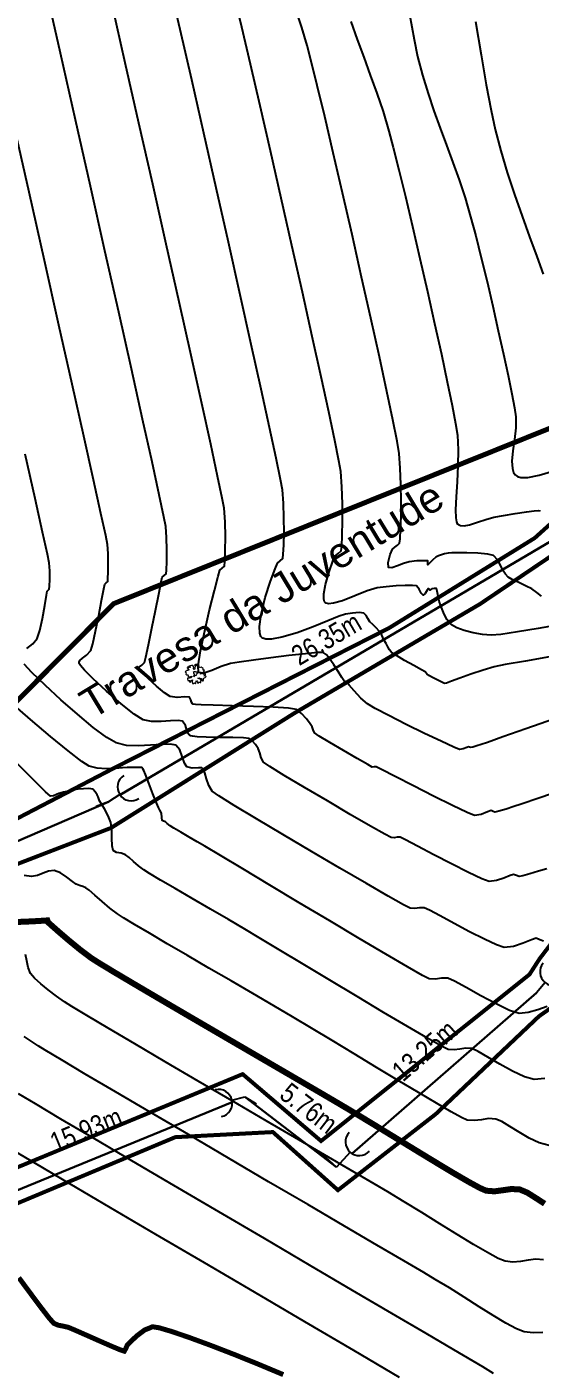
# Model space of a CAD drawing. Extents: x 360931 to 362237, y 7351473 to 7352200.
# Drawn here: x 361349 to 361374.7, y 7351612.4 to 7351679.5 of the extents above; entities that cross this region are included whole.
import ezdxf
from ezdxf.enums import TextEntityAlignment as Align

# ---------------------------------------------------------------- set-up
doc = ezdxf.new("R2010")
doc.units = 0
for name, color, linetype in [('A_Curvas Intermediarias', 37, 'Continuous'), ('A_Curvas Mestras', 32, 'Continuous'), ('LISTAGEM_TEXTO', 7, 'Continuous'), ('PONTOS-Pontos - Água_U', 1, 'Continuous'), ('PS_IND_COMPRIMENTO', 7, 'Continuous'), ('ZZ-Carimbo Texto', 7, 'Continuous')]:
    doc.layers.add(name, color=color, linetype=linetype)
doc.layers.add('LT-ARV', color=114, linetype='Continuous', lineweight=5)
doc.layers.add('TUBO_PE_80_NTS194_PN_12_5', color=5, linetype='Continuous', lineweight=30)
doc.styles.add('CARIMBO', font='arial.ttf', dxfattribs={"height": 2})
doc.styles.add('ROMANS', font='arial.ttf', dxfattribs={"height": 2})
picture_1 = doc.add_image_def('image1.tif', size_in_pixel=(23490, 20550))

# ---------------------------------------------------------------- blocks, each defined once
blk = doc.blocks.new('ARV-100')
at = {"layer": 'LT-ARV'}
for p, q in [((-0.406, 0.053), (-0.419, 0.016)), ((-0.419, 0.016), (-0.397, 0.014)), ((-0.367, 0.076), (-0.406, 0.053)), ((-0.397, 0.014), (-0.385, 0.025)), ((-0.373, 0.148), (-0.388, 0.104)), ((-0.388, 0.104), (-0.379, 0.101)), ((-0.385, 0.025), (-0.377, -0.027)), ((-0.379, 0.101), (-0.364, 0.119)), ((-0.293, 0.125), (-0.373, 0.148)), ((-0.349, 0.097), (-0.367, 0.076)), ((-0.364, 0.119), (-0.349, 0.097)), ((-0.316, 0.244), (-0.332, 0.248)), ((-0.332, 0.248), (-0.326, 0.22)), ((-0.326, 0.22), (-0.265, 0.159)), ((-0.276, 0.254), (-0.316, 0.244)), ((-0.241, 0.129), (-0.293, 0.125)), ((-0.275, 0.342), (-0.288, 0.298)), ((-0.288, 0.298), (-0.276, 0.254)), ((-0.241, 0.314), (-0.275, 0.342)), ((-0.265, 0.159), (-0.241, 0.129)), ((-0.248, -0.014), (-0.191, 0.018)), ((-0.205, 0.337), (-0.241, 0.343)), ((-0.241, 0.343), (-0.241, 0.314)), ((-0.191, 0.018), (-0.213, -0.026)), ((-0.174, 0.3), (-0.205, 0.337)), ((-0.122, 0.249), (-0.174, 0.3)), ((-0.12, 0.417), (-0.157, 0.379)), ((-0.157, 0.379), (-0.113, 0.313)), ((-0.113, 0.313), (-0.122, 0.249)), ((-0.095, 0.411), (-0.12, 0.417)), ((-0.088, 0.374), (-0.095, 0.411)), ((-0.061, 0.391), (-0.088, 0.374)), ((-0.051, 0.425), (-0.061, 0.391)), ((-0.027, 0.438), (-0.051, 0.425)), ((-0.013, 0.126), (-0.047, 0.11)), ((-0.047, 0.11), (-0.037, 0.053)), ((-0.044, 0.008), (-0.046, -0.019)), ((-0.037, 0.053), (-0.044, 0.008)), ((0.042, 0.412), (-0.027, 0.438)), ((-0.013, 0.266), (0.006, 0.32)), ((-0.01, 0.205), (-0.013, 0.266)), ((0.02, 0.095), (-0.013, 0.126)), ((0.024, 0.185), (-0.01, 0.205)), ((0.006, 0.32), (0.051, 0.391)), ((0.02, 0.049), (0.02, 0.095)), ((0.045, 0.048), (0.02, 0.049)), ((0.038, 0.242), (0.024, 0.185)), ((0.076, 0.313), (0.038, 0.242)), ((0.051, 0.391), (0.042, 0.412)), ((0.088, 0.064), (0.045, 0.048)), ((0.126, 0.322), (0.076, 0.313)), ((0.087, -0.037), (0.124, 0.002)), ((0.093, 0.035), (0.088, 0.064)), ((0.121, 0.049), (0.093, 0.035)), ((0.124, 0.002), (0.121, 0.049)), ((0.139, 0.283), (0.126, 0.322)), ((0.172, 0.319), (0.139, 0.283)), ((0.201, 0.341), (0.172, 0.319)), ((0.243, 0.354), (0.201, 0.341)), ((0.285, 0.316), (0.243, 0.354)), ((0.34, 0.317), (0.285, 0.316)), ((0.313, 0.168), (0.332, 0.205)), ((0.321, 0.134), (0.313, 0.168)), ((0.364, 0.148), (0.321, 0.134)), ((0.332, 0.205), (0.348, 0.237)), ((0.34, 0.279), (0.34, 0.317)), ((0.348, 0.237), (0.34, 0.279)), ((0.436, 0.157), (0.364, 0.148)), ((0.375, 0.045), (0.38, 0.058)), ((0.431, 0.01), (0.375, 0.045)), ((0.38, 0.058), (0.412, 0.069)), ((0.388, 0.096), (0.41, 0.118)), ((0.417, 0.094), (0.388, 0.096)), ((0.409, -0.054), (0.431, 0.01)), ((0.41, 0.118), (0.425, 0.116)), ((0.412, 0.069), (0.44, 0.035)), ((0.44, 0.074), (0.417, 0.094)), ((0.425, 0.116), (0.44, 0.109)), ((0.459, 0.123), (0.436, 0.157)), ((0.44, 0.109), (0.459, 0.123)), ((0.44, 0.035), (0.44, 0.074)), ((-0.397, -0.075), (-0.411, -0.101)), ((-0.411, -0.101), (-0.39, -0.14)), ((-0.283, -0.075), (-0.397, -0.075)), ((-0.39, -0.14), (-0.363, -0.151)), ((-0.377, -0.027), (-0.37, -0.043)), ((-0.37, -0.043), (-0.329, -0.031)), ((-0.363, -0.151), (-0.336, -0.156)), ((-0.338, -0.191), (-0.346, -0.254)), ((-0.346, -0.254), (-0.341, -0.293)), ((-0.341, -0.293), (-0.333, -0.317)), ((-0.336, -0.156), (-0.338, -0.191)), ((-0.333, -0.317), (-0.297, -0.297)), ((-0.329, -0.031), (-0.295, -0.048)), ((-0.297, -0.297), (-0.275, -0.241)), ((-0.295, -0.048), (-0.248, -0.014)), ((-0.213, -0.026), (-0.283, -0.075)), ((-0.275, -0.241), (-0.264, -0.234)), ((-0.264, -0.234), (-0.262, -0.278)), ((-0.262, -0.278), (-0.262, -0.327)), ((-0.262, -0.327), (-0.24, -0.346)), ((-0.24, -0.346), (-0.22, -0.334)), ((-0.22, -0.334), (-0.213, -0.279)), ((-0.213, -0.279), (-0.187, -0.269)), ((-0.187, -0.269), (-0.141, -0.244)), ((-0.141, -0.244), (-0.112, -0.166)), ((-0.086, -0.196), (-0.117, -0.339)), ((-0.117, -0.339), (-0.093, -0.375)), ((-0.112, -0.166), (-0.086, -0.196)), ((-0.093, -0.375), (-0.063, -0.405)), ((-0.063, -0.405), (-0.033, -0.359)), ((-0.046, -0.019), (0.001, -0.029)), ((-0.033, -0.359), (-0.015, -0.377)), ((-0.015, -0.377), (0.016, -0.404)), ((0.001, -0.029), (-0.012, -0.09)), ((-0.012, -0.09), (0.042, -0.096)), ((0.016, -0.404), (0.119, -0.368)), ((0.042, -0.096), (0.067, -0.059)), ((0.067, -0.059), (0.087, -0.037)), ((0.119, -0.368), (0.122, -0.356)), ((0.122, -0.356), (0.131, -0.289)), ((0.131, -0.289), (0.183, -0.283)), ((0.183, -0.283), (0.217, -0.324)), ((0.199, -0.063), (0.213, -0.052)), ((0.226, -0.096), (0.199, -0.063)), ((0.213, -0.052), (0.251, -0.059)), ((0.217, -0.324), (0.299, -0.299)), ((0.266, -0.126), (0.226, -0.096)), ((0.251, -0.059), (0.292, -0.093)), ((0.292, -0.176), (0.266, -0.126)), ((0.287, -0.249), (0.303, -0.221)), ((0.328, -0.229), (0.287, -0.249)), ((0.292, -0.093), (0.377, -0.095)), ((0.324, -0.176), (0.292, -0.176)), ((0.299, -0.299), (0.343, -0.23)), ((0.303, -0.221), (0.338, -0.22)), ((0.36, -0.182), (0.324, -0.176)), ((0.343, -0.23), (0.328, -0.229)), ((0.338, -0.22), (0.355, -0.206)), ((0.355, -0.206), (0.36, -0.182)), ((0.377, -0.095), (0.409, -0.054))]:
    blk.add_line(p, q, dxfattribs=at)
blk = doc.blocks.new('*U1136')
for p, q in [((-0.135, 0), (0, 0)), ((0, 0), (0.128, -0.025))]:
    blk.add_line(p, q)
blk.add_arc((-0.272, 0), 0.138, 270.0906, 90.0906)
blk = doc.blocks.new('*U1148')
for p, q in [((-0.135, 0), (0, 0)), ((0, 0), (0.128, -0.025))]:
    blk.add_line(p, q)
blk.add_arc((-0.272, 0), 0.138, 270.0906, 90.0906)
blk = doc.blocks.new('*U1149')
for p in [(-0.202, 0), (0, -0.202)]:
    blk.add_line(p, (0, 0))
blk.add_arc((-0.34, 0), 0.138, 269.9094, 89.9094)
blk = doc.blocks.new('*U1150')
for p, q in [((-0.135, 0), (0, 0)), ((0, 0), (0.092, -0.092))]:
    blk.add_line(p, q)
blk.add_arc((-0.272, 0), 0.138, 270.0906, 90.0906)

msp = doc.modelspace()

# ---------------------------------------------------------------- linework, layer by layer
at = {"color": 0, "const_width": 0.2}
for points in [[(361402.028, 7351683.32), (361398.401, 7351679.351), (361395.658, 7351676.064), (361392.491, 7351672.022), (361389.369, 7351668.001), (361385.99, 7351664.788), (361380.741, 7351659.656), (361374.431, 7351653.987), (361367.147, 7351649.491), (361353.34, 7351642.468), (361341.851, 7351636.488), (361337.904, 7351635.85), (361335.375, 7351636.44), (361330.153, 7351637.084), (361327.417, 7351637.967), (361324.865, 7351640.445), (361319.235, 7351645.808), (361316.967, 7351658.276), (361315.624, 7351664.657), (361314.564, 7351670.146)], [(361422.149, 7351651.513), (361418.063, 7351650.011), (361415.193, 7351648.385), (361413.088, 7351645.388), (361405.656, 7351654.691), (361395.607, 7351652.274), (361388.301, 7351647.583), (361383.868, 7351643.344), (361380.518, 7351637.567), (361382.336, 7351635.495), (361374.649, 7351630.107), (361369.481, 7351625.217), (361364.601, 7351621.424), (361361.348, 7351624.325), (361356.468, 7351624.07), (361344.725, 7351619.154), (361331.421, 7351610.891)], [(361345.666, 7351636.592), (361353.252, 7351639.511), (361362.463, 7351645.269), (361371.702, 7351650.695), (361377.027, 7351654.288)], [(361378.808, 7351638.375), (361374.681, 7351632.981), (361374.173, 7351632.194), (361363.756, 7351623.878), (361359.837, 7351627.218), (361347.458, 7351622.101)]]:
    msp.add_lwpolyline(points, dxfattribs=at)
at = {"layer": 'A_Curvas Intermediarias', "flags": 128}
for points, elevation in [([(361375.955, 7351641.448), (361374.641, 7351640.999), (361373.759, 7351640.698), (361373.398, 7351640.576), (361373.011, 7351640.458), (361372.637, 7351640.35), (361372.446, 7351640.304), (361372.351, 7351640.341), (361372.256, 7351640.378), (361372.084, 7351640.312), (361371.755, 7351640.191), (361371.42, 7351640.14), (361371.06, 7351640.282), (361370.329, 7351640.63), (361369.381, 7351641.102), (361368.371, 7351641.614), (361367.453, 7351642.084), (361366.782, 7351642.428), (361366.512, 7351642.563), (361366.411, 7351642.559), (361366.311, 7351642.556), (361366.088, 7351642.68), (361365.562, 7351642.983), (361364.883, 7351643.379), (361364.201, 7351643.781), (361363.667, 7351644.102), (361363.432, 7351644.256), (361363.368, 7351644.404), (361363.311, 7351644.562), (361363.212, 7351644.714), (361363.025, 7351644.969), (361362.784, 7351645.236), (361362.523, 7351645.427), (361362.132, 7351645.49), (361361.363, 7351645.54), (361360.373, 7351645.58), (361359.319, 7351645.613), (361358.359, 7351645.641), (361357.765, 7351645.662), (361357.473, 7351645.678), (361357.37, 7351645.689), (361357.35, 7351645.694), (361357.324, 7351645.719), (361357.287, 7351645.788), (361357.25, 7351645.914), (361357.173, 7351646.047), (361356.945, 7351646.059), (361356.568, 7351646.034), (361356.207, 7351646.082), (361355.929, 7351646.262), (361355.527, 7351646.591), (361355.107, 7351646.968), (361354.83, 7351647.237), (361354.693, 7351647.386), (361354.647, 7351647.448), (361354.641, 7351647.465), (361354.646, 7351647.496), (361354.689, 7351647.553), (361354.799, 7351647.637), (361354.931, 7351647.77), (361355, 7351648.044), (361355.131, 7351648.663), (361355.299, 7351649.488), (361355.477, 7351650.378), (361355.641, 7351651.193), (361355.763, 7351651.795), (361355.819, 7351652.041), (361355.916, 7351652.122), (361356.008, 7351652.202), (361356.025, 7351652.39), (361356.042, 7351652.821), (361356.049, 7351653.395), (361356.037, 7351654.013), (361355.997, 7351654.574), (361355.904, 7351655.051), (361355.668, 7351656.154), (361355.306, 7351657.804), (361354.837, 7351659.925), (361354.277, 7351662.439), (361353.645, 7351665.268), (361352.956, 7351668.337), (361352.23, 7351671.566), (361351.483, 7351674.88), (361350.733, 7351678.2), (361349.998, 7351681.448)], 16), ([(361375.36, 7351648.084), (361373.976, 7351647.849), (361372.953, 7351647.669), (361372.416, 7351647.561), (361371.857, 7351647.396), (361371.248, 7351647.191), (361370.687, 7351646.989), (361370.276, 7351646.835), (361370.113, 7351646.773), (361370.024, 7351646.747), (361369.927, 7351646.731), (361369.73, 7351646.824), (361369.364, 7351647.003), (361369.136, 7351647.122), (361369.046, 7351647.214), (361368.958, 7351647.308), (361368.778, 7351647.411), (361368.39, 7351647.625), (361367.927, 7351647.882), (361367.52, 7351648.117), (361367.301, 7351648.261), (361367.185, 7351648.4), (361367.095, 7351648.555), (361367.004, 7351648.718), (361366.902, 7351648.912), (361366.79, 7351649.132), (361366.662, 7351649.339), (361366.508, 7351649.512), (361366.343, 7351649.666), (361366.201, 7351649.81), (361366.101, 7351649.968), (361366.012, 7351650.126), (361365.893, 7351650.236), (361365.66, 7351650.267), (361365.321, 7351650.24), (361364.972, 7351650.188), (361364.666, 7351650.081), (361364.094, 7351649.849), (361363.355, 7351649.555), (361362.554, 7351649.261), (361361.793, 7351649.032), (361361.281, 7351648.937), (361360.988, 7351648.939), (361360.848, 7351648.982), (361360.798, 7351649.018), (361360.752, 7351649.075), (361360.693, 7351649.236), (361360.675, 7351649.579), (361360.757, 7351650.172), (361360.969, 7351651.019), (361361.229, 7351651.834), (361361.456, 7351652.459), (361361.571, 7351652.737), (361361.712, 7351652.853), (361361.843, 7351652.97), (361361.868, 7351653.177), (361361.891, 7351653.638), (361361.905, 7351654.271), (361361.903, 7351654.996), (361361.879, 7351655.732), (361361.827, 7351656.395), (361361.733, 7351656.917), (361361.513, 7351657.981), (361361.184, 7351659.51), (361360.763, 7351661.429), (361360.269, 7351663.662), (361359.718, 7351666.132), (361359.127, 7351668.764), (361358.515, 7351671.481), (361357.897, 7351674.207), (361357.292, 7351676.866), (361356.717, 7351679.382), (361356.189, 7351681.679)], 18), ([(361375.737, 7351649.679), (361374.606, 7351649.474), (361373.568, 7351649.3), (361372.746, 7351649.181), (361372.267, 7351649.142), (361371.818, 7351649.181), (361371.355, 7351649.259), (361370.917, 7351649.37), (361370.544, 7351649.507), (361370.276, 7351649.661), (361370.049, 7351649.929), (361369.872, 7351650.272), (361369.744, 7351650.604), (361369.663, 7351650.84), (361369.603, 7351651.09), (361369.564, 7351651.338), (361369.53, 7351651.466), (361369.402, 7351651.476), (361369.29, 7351651.459), (361369.242, 7351651.42), (361369.196, 7351651.385), (361369.158, 7351651.431), (361369.12, 7351651.476), (361369.068, 7351651.387), (361368.962, 7351651.223), (361368.854, 7351651.135), (361368.762, 7351651.239), (361368.657, 7351651.444), (361368.52, 7351651.598), (361368.321, 7351651.627), (361367.959, 7351651.627), (361367.503, 7351651.602), (361367.016, 7351651.557), (361366.567, 7351651.496), (361366.066, 7351651.349), (361365.449, 7351651.105), (361364.822, 7351650.862), (361364.386, 7351650.734), (361364.131, 7351650.708), (361364.009, 7351650.737), (361363.964, 7351650.767), (361363.931, 7351650.81), (361363.892, 7351650.938), (361363.892, 7351651.212), (361363.976, 7351651.677), (361364.154, 7351652.304), (361364.338, 7351652.827), (361364.446, 7351653.086), (361364.609, 7351653.219), (361364.761, 7351653.354), (361364.79, 7351653.592), (361364.816, 7351654.124), (361364.832, 7351654.855), (361364.83, 7351655.692), (361364.802, 7351656.54), (361364.742, 7351657.306), (361364.649, 7351657.846), (361364.443, 7351658.863), (361364.141, 7351660.285), (361363.759, 7351662.042), (361363.314, 7351664.06), (361362.821, 7351666.269), (361362.298, 7351668.596), (361361.761, 7351670.97), (361361.226, 7351673.319), (361360.709, 7351675.572), (361360.228, 7351677.656), (361359.797, 7351679.5), (361359.435, 7351681.032)], 19), ([(361375.423, 7351644.964), (361373.999, 7351644.463), (361372.849, 7351644.058), (361372.07, 7351643.784), (361371.756, 7351643.674), (361371.542, 7351643.61), (361371.335, 7351643.551), (361371.235, 7351643.526), (361371.183, 7351643.546), (361371.131, 7351643.566), (361371.041, 7351643.529), (361370.859, 7351643.463), (361370.673, 7351643.436), (361370.392, 7351643.55), (361369.767, 7351643.838), (361368.931, 7351644.237), (361368.014, 7351644.686), (361367.146, 7351645.122), (361366.457, 7351645.482), (361366.078, 7351645.705), (361365.743, 7351646.001), (361365.414, 7351646.353), (361365.159, 7351646.651), (361365.047, 7351646.785), (361364.969, 7351646.829), (361364.893, 7351646.874), (361364.798, 7351647.018), (361364.604, 7351647.326), (361364.391, 7351647.658), (361364.242, 7351647.877), (361364.127, 7351648.036), (361364.008, 7351648.182), (361363.864, 7351648.278), (361363.586, 7351648.272), (361362.975, 7351648.213), (361362.153, 7351648.119), (361361.244, 7351648.006), (361360.372, 7351647.89), (361359.66, 7351647.788), (361359.23, 7351647.718), (361358.768, 7351647.57), (361358.298, 7351647.373), (361357.894, 7351647.236), (361357.631, 7351647.27), (361357.617, 7351647.615), (361357.736, 7351648.363), (361357.941, 7351649.348), (361358.186, 7351650.407), (361358.424, 7351651.376), (361358.609, 7351652.092), (361358.695, 7351652.389), (361358.814, 7351652.487), (361358.926, 7351652.586), (361358.95, 7351652.821), (361358.97, 7351653.349), (361358.977, 7351654.048), (361358.961, 7351654.8), (361358.912, 7351655.485), (361358.818, 7351655.985), (361358.588, 7351657.075), (361358.24, 7351658.678), (361357.791, 7351660.715), (361357.26, 7351663.109), (361356.662, 7351665.783), (361356.018, 7351668.659), (361355.342, 7351671.658), (361354.655, 7351674.704), (361353.972, 7351677.719), (361353.311, 7351680.626)], 17), ([(361365.251, 7351679.788), (361365.563, 7351678.886), (361365.888, 7351677.999), (361366.218, 7351677.113), (361366.545, 7351676.214), (361366.857, 7351675.286), (361367.148, 7351674.316), (361367.367, 7351673.488), (361367.646, 7351672.376), (361367.969, 7351671.041), (361368.324, 7351669.544), (361368.696, 7351667.946), (361369.07, 7351666.31), (361369.433, 7351664.697), (361369.77, 7351663.168), (361370.066, 7351661.785), (361370.309, 7351660.61), (361370.482, 7351659.703), (361370.573, 7351659.127), (361370.613, 7351658.402), (361370.598, 7351657.607), (361370.554, 7351656.802), (361370.506, 7351656.046), (361370.48, 7351655.399), (361370.491, 7351655.001), (361370.528, 7351654.792), (361370.568, 7351654.703), (361370.594, 7351654.675), (361370.635, 7351654.646), (361370.731, 7351654.611), (361370.905, 7351654.602), (361371.183, 7351654.653), (361371.578, 7351654.78), (361371.995, 7351654.923), (361372.399, 7351655.025), (361372.874, 7351655.109), (361373.452, 7351655.213), (361374.028, 7351655.306), (361374.414, 7351655.352), (361374.624, 7351655.361), (361374.713, 7351655.349)], 21), ([(361368.17, 7351680.147), (361368.404, 7351678.893), (361368.583, 7351678.044), (361368.829, 7351677.1), (361369.103, 7351676.195), (361369.398, 7351675.318), (361369.708, 7351674.459), (361370.026, 7351673.606), (361370.344, 7351672.749), (361370.656, 7351671.876), (361370.954, 7351670.975), (361371.233, 7351670.037), (361371.488, 7351669.084), (361371.764, 7351667.989), (361372.051, 7351666.8), (361372.339, 7351665.568), (361372.617, 7351664.342), (361372.874, 7351663.171), (361373.101, 7351662.106), (361373.285, 7351661.195), (361373.418, 7351660.489), (361373.488, 7351660.037), (361373.495, 7351659.492), (361373.431, 7351658.912), (361373.349, 7351658.342), (361373.3, 7351657.822), (361373.318, 7351657.471), (361373.382, 7351657.261), (361373.455, 7351657.151), (361373.502, 7351657.106), (361373.57, 7351657.063), (361373.747, 7351657.013), (361374.095, 7351657.015), (361374.655, 7351657.124), (361375.39, 7351657.348)], 22), ([(361371.478, 7351679.791), (361371.754, 7351678.121), (361372.016, 7351676.616), (361372.256, 7351675.349), (361372.461, 7351674.392), (361372.738, 7351673.33), (361373.066, 7351672.239), (361373.427, 7351671.142), (361373.803, 7351670.063), (361374.178, 7351669.026), (361374.534, 7351668.053), (361374.855, 7351667.168)], 23), ([(361349.043, 7351648.473), (361349.345, 7351648.703), (361349.574, 7351648.971), (361349.704, 7351649.367), (361349.834, 7351649.972), (361349.949, 7351650.615), (361350.032, 7351651.13), (361350.068, 7351651.345), (361350.121, 7351651.39), (361350.173, 7351651.435), (361350.182, 7351651.583), (361350.192, 7351651.927), (361350.191, 7351652.354), (361350.166, 7351652.753), (361350.077, 7351653.181), (361349.836, 7351654.279), (361349.461, 7351655.971), (361348.967, 7351658.184)], 14), ([(361374.868, 7351633.861), (361374.687, 7351633.932), (361374.506, 7351634.003), (361374.278, 7351633.928), (361373.865, 7351633.76), (361373.374, 7351633.6), (361372.913, 7351633.549), (361372.531, 7351633.671), (361371.92, 7351633.954), (361371.179, 7351634.333), (361370.408, 7351634.744), (361369.705, 7351635.123), (361369.171, 7351635.406), (361368.904, 7351635.528), (361368.671, 7351635.531), (361368.44, 7351635.495), (361368.211, 7351635.503), (361367.885, 7351635.673), (361367.118, 7351636.105), (361366.02, 7351636.736), (361364.701, 7351637.502), (361363.272, 7351638.338), (361361.842, 7351639.181), (361360.522, 7351639.967), (361359.421, 7351640.633), (361358.651, 7351641.113), (361358.32, 7351641.346), (361358.153, 7351641.628), (361358.026, 7351641.969), (361357.941, 7351642.262), (361357.904, 7351642.396), (361357.851, 7351642.463), (361357.791, 7351642.52), (361357.63, 7351642.507), (361357.321, 7351642.495), (361357.049, 7351642.558), (361356.927, 7351642.753), (361356.822, 7351643.075), (361356.693, 7351643.411), (361356.502, 7351643.649), (361356.237, 7351643.701), (361355.795, 7351643.684), (361355.239, 7351643.639), (361354.633, 7351643.609), (361354.037, 7351643.634), (361353.516, 7351643.756), (361353.042, 7351644.033), (361352.37, 7351644.536), (361351.58, 7351645.187), (361350.753, 7351645.912), (361349.969, 7351646.635), (361349.307, 7351647.28), (361348.921, 7351647.688)], 14), ([(361375.062, 7351630.603), (361374.599, 7351630.427), (361374.109, 7351630.289), (361373.66, 7351630.253), (361373.183, 7351630.4), (361372.506, 7351630.721), (361371.745, 7351631.13), (361371.013, 7351631.539), (361370.426, 7351631.862), (361370.099, 7351632.011), (361369.784, 7351632.015), (361369.472, 7351631.965), (361369.161, 7351631.976), (361368.832, 7351632.147), (361368.076, 7351632.579), (361366.988, 7351633.215), (361365.662, 7351633.997), (361364.19, 7351634.871), (361362.668, 7351635.777), (361361.188, 7351636.66), (361359.844, 7351637.464), (361358.731, 7351638.13), (361357.942, 7351638.602), (361357.57, 7351638.823), (361357.168, 7351639.059), (361356.746, 7351639.304), (361356.397, 7351639.509), (361356.216, 7351639.619), (361356.072, 7351639.736), (361355.973, 7351639.82), (361355.885, 7351639.847), (361355.806, 7351639.879), (361355.795, 7351640.035), (361355.773, 7351640.253), (361355.705, 7351640.399), (361355.625, 7351640.541), (361355.533, 7351640.768), (361355.353, 7351641.222), (361355.146, 7351641.746), (361354.974, 7351642.183), (361354.896, 7351642.376), (361354.849, 7351642.457), (361354.793, 7351642.525), (361354.65, 7351642.531), (361354.363, 7351642.526), (361354.066, 7351642.526), (361353.826, 7351642.512), (361353.457, 7351642.484), (361353.017, 7351642.469), (361352.569, 7351642.497), (361352.17, 7351642.594), (361351.793, 7351642.838), (361351.117, 7351643.361), (361350.233, 7351644.086), (361349.233, 7351644.935), (361348.208, 7351645.829)], 13), ([(361374.942, 7351627), (361374.406, 7351626.958), (361373.924, 7351627.091), (361373.33, 7351627.369), (361372.698, 7351627.721), (361372.1, 7351628.074), (361371.608, 7351628.355), (361371.295, 7351628.494), (361370.997, 7351628.509), (361370.7, 7351628.467), (361370.405, 7351628.427), (361370.111, 7351628.45), (361369.78, 7351628.614), (361369.076, 7351629.011), (361368.082, 7351629.591), (361366.881, 7351630.302), (361365.556, 7351631.092), (361364.188, 7351631.912), (361362.861, 7351632.709), (361361.657, 7351633.432), (361360.659, 7351634.031), (361359.949, 7351634.453), (361359.122, 7351634.937), (361358.222, 7351635.462), (361357.315, 7351635.989), (361356.463, 7351636.485), (361355.733, 7351636.913), (361355.189, 7351637.237), (361354.895, 7351637.422), (361354.637, 7351637.624), (361354.387, 7351637.845), (361354.164, 7351638.043), (361353.986, 7351638.174), (361353.763, 7351638.247), (361353.535, 7351638.292), (361353.365, 7351638.392), (361353.311, 7351638.619), (361353.302, 7351638.997), (361353.294, 7351639.422), (361353.243, 7351639.789), (361353.11, 7351640.122), (361352.93, 7351640.462), (361352.768, 7351640.735), (361352.69, 7351640.865), (361352.651, 7351640.964), (361352.611, 7351641.063), (361352.562, 7351641.165), (361352.469, 7351641.322), (361352.35, 7351641.441), (361352.154, 7351641.476), (361351.876, 7351641.467), (361351.596, 7351641.441), (361351.314, 7351641.396), (361351.044, 7351641.336), (361350.888, 7351641.297), (361350.766, 7351641.264), (361350.645, 7351641.229), (361350.537, 7351641.182), (361350.382, 7351641.119), (361350.231, 7351641.103), (361349.988, 7351641.322), (361349.406, 7351641.892), (361348.578, 7351642.709)], 12), ([(361375.153, 7351623.662), (361374.664, 7351623.782), (361374.154, 7351624.017), (361373.651, 7351624.312), (361373.187, 7351624.609), (361372.79, 7351624.849), (361372.491, 7351624.976), (361372.13, 7351624.995), (361371.772, 7351624.944), (361371.416, 7351624.896), (361371.061, 7351624.924), (361370.781, 7351625.051), (361370.252, 7351625.341), (361369.519, 7351625.765), (361368.626, 7351626.295), (361367.615, 7351626.901), (361366.53, 7351627.556), (361365.416, 7351628.23), (361364.315, 7351628.895), (361363.271, 7351629.522), (361362.328, 7351630.082), (361361.388, 7351630.634), (361360.35, 7351631.239), (361359.258, 7351631.875), (361358.153, 7351632.518), (361357.076, 7351633.144), (361356.068, 7351633.732), (361355.173, 7351634.256), (361354.431, 7351634.696), (361353.884, 7351635.026), (361353.574, 7351635.224), (361353.197, 7351635.511), (361352.808, 7351635.837), (361352.45, 7351636.151), (361352.166, 7351636.399), (361351.999, 7351636.528), (361351.841, 7351636.594), (361351.679, 7351636.638), (361351.516, 7351636.698), (361351.329, 7351636.83), (361351.048, 7351637.048), (361350.727, 7351637.263), (361350.419, 7351637.383), (361350.139, 7351637.361), (361349.86, 7351637.255), (361349.578, 7351637.139), (361349.284, 7351637.087), (361348.919, 7351637.143)], 11), ([(361374.882, 7351617.942), (361374.495, 7351617.972), (361374.109, 7351617.93), (361373.725, 7351617.866), (361373.342, 7351617.83), (361372.961, 7351617.871), (361372.612, 7351618.016), (361372.069, 7351618.308), (361371.374, 7351618.715), (361370.568, 7351619.205), (361369.695, 7351619.745), (361368.795, 7351620.303), (361367.912, 7351620.846), (361367.086, 7351621.341), (361366.414, 7351621.736), (361365.405, 7351622.326), (361364.125, 7351623.073), (361362.641, 7351623.94), (361361.017, 7351624.888), (361359.321, 7351625.879), (361357.617, 7351626.875), (361355.972, 7351627.839), (361354.452, 7351628.731), (361353.121, 7351629.515), (361352.047, 7351630.151), (361351.295, 7351630.602), (361350.932, 7351630.83), (361350.531, 7351631.116), (361350.124, 7351631.421), (361349.746, 7351631.724), (361349.436, 7351632.004), (361349.229, 7351632.24), (361349.108, 7351632.539), (361349.051, 7351632.876), (361348.984, 7351633.185)], 9), ([(361374.841, 7351614.324), (361374.364, 7351614.293), (361373.911, 7351614.344), (361373.522, 7351614.498), (361372.993, 7351614.782), (361372.358, 7351615.161), (361371.653, 7351615.603), (361370.912, 7351616.075), (361370.171, 7351616.542), (361369.465, 7351616.971), (361368.89, 7351617.308), (361367.892, 7351617.893), (361366.544, 7351618.681), (361364.92, 7351619.632), (361363.093, 7351620.701), (361361.136, 7351621.847), (361359.123, 7351623.026), (361357.126, 7351624.197), (361355.22, 7351625.315), (361353.477, 7351626.339), (361351.972, 7351627.225), (361350.777, 7351627.931), (361349.965, 7351628.415), (361349.611, 7351628.633), (361349.258, 7351628.871), (361348.922, 7351629.106)], 8), ([(361372.384, 7351612.263), (361371.843, 7351612.6), (361371.36, 7351612.884), (361370.391, 7351613.453), (361369.011, 7351614.261), (361367.298, 7351615.265), (361365.328, 7351616.42), (361363.177, 7351617.681), (361360.922, 7351619.004), (361358.639, 7351620.343), (361356.404, 7351621.655), (361354.294, 7351622.894), (361352.385, 7351624.015), (361350.754, 7351624.975), (361349.477, 7351625.728), (361348.63, 7351626.23)], 7), ([(361367.679, 7351612.071), (361365.388, 7351613.415), (361362.948, 7351614.848), (361360.436, 7351616.322), (361357.929, 7351617.794), (361355.504, 7351619.218), (361353.238, 7351620.549), (361351.206, 7351621.743), (361349.487, 7351622.753), (361348.156, 7351623.536)], 6)]:
    msp.add_lwpolyline(points, dxfattribs=dict(at, elevation=elevation))
at = {"layer": 'A_Curvas Mestras', "flags": 128}
for points, elevation in [([(361374.768, 7351651.088), (361374.539, 7351651.271), (361374.293, 7351651.45), (361374.01, 7351651.594), (361373.641, 7351651.767), (361373.302, 7351651.927), (361373.11, 7351652.033), (361372.974, 7351652.18), (361372.859, 7351652.348), (361372.753, 7351652.568), (361372.596, 7351652.881), (361372.381, 7351653.121), (361372.087, 7351653.192), (361371.592, 7351653.234), (361371.036, 7351653.254), (361370.556, 7351653.258), (361370.292, 7351653.254), (361370.102, 7351653.232), (361369.92, 7351653.196), (361369.783, 7351653.159), (361369.632, 7351653.104), (361369.492, 7351653.029), (361369.351, 7351652.905), (361369.18, 7351652.739), (361369.087, 7351652.66), (361369.088, 7351652.752), (361369.087, 7351652.852), (361368.91, 7351652.86), (361368.541, 7351652.844), (361368.162, 7351652.804), (361367.883, 7351652.72), (361367.573, 7351652.595), (361367.3, 7351652.503), (361367.131, 7351652.515), (361367.107, 7351652.776), (361367.209, 7351653.162), (361367.322, 7351653.434), (361367.436, 7351653.542), (361367.576, 7351653.628), (361367.679, 7351653.738), (361367.707, 7351653.947), (361367.733, 7351654.411), (361367.753, 7351655.063), (361367.761, 7351655.837), (361367.751, 7351656.665), (361367.718, 7351657.481), (361367.658, 7351658.216), (361367.556, 7351658.829), (361367.346, 7351659.888), (361367.046, 7351661.316), (361366.674, 7351663.034), (361366.248, 7351664.963), (361365.785, 7351667.026), (361365.305, 7351669.143), (361364.825, 7351671.236), (361364.364, 7351673.227), (361363.939, 7351675.036), (361363.568, 7351676.586), (361363.27, 7351677.799), (361363.063, 7351678.594), (361362.797, 7351679.482), (361362.511, 7351680.331)], 20), ([(361375.04, 7351637.478), (361374.631, 7351637.351), (361374.199, 7351637.221), (361373.842, 7351637.121), (361373.657, 7351637.083), (361373.519, 7351637.137), (361373.381, 7351637.191), (361373.212, 7351637.133), (361372.897, 7351637.005), (361372.52, 7351636.883), (361372.167, 7351636.844), (361371.796, 7351636.977), (361371.127, 7351637.292), (361370.284, 7351637.717), (361369.395, 7351638.178), (361368.585, 7351638.602), (361367.98, 7351638.916), (361367.708, 7351639.046), (361367.558, 7351639.048), (361367.409, 7351639.024), (361367.261, 7351639.029), (361366.95, 7351639.194), (361366.223, 7351639.608), (361365.218, 7351640.19), (361364.073, 7351640.859), (361362.927, 7351641.536), (361361.92, 7351642.138), (361361.19, 7351642.587), (361360.876, 7351642.801), (361360.763, 7351643.015), (361360.697, 7351643.256), (361360.608, 7351643.479), (361360.48, 7351643.674), (361360.335, 7351643.847), (361360.157, 7351643.973), (361359.883, 7351644.008), (361359.348, 7351644.025), (361358.682, 7351644.034), (361358.015, 7351644.047), (361357.568, 7351644.067), (361357.328, 7351644.092), (361357.228, 7351644.113), (361357.2, 7351644.126), (361357.162, 7351644.157), (361357.102, 7351644.241), (361357.043, 7351644.401), (361356.978, 7351644.632), (361356.838, 7351644.848), (361356.612, 7351644.883), (361356.229, 7351644.86), (361355.763, 7351644.827), (361355.283, 7351644.831), (361354.861, 7351644.919), (361354.411, 7351645.199), (361353.76, 7351645.715), (361353.033, 7351646.346), (361352.356, 7351646.975), (361351.936, 7351647.396), (361351.734, 7351647.624), (361351.668, 7351647.72), (361351.658, 7351647.748), (361351.663, 7351647.79), (361351.704, 7351647.869), (361351.824, 7351647.984), (361352.036, 7351648.14), (361352.253, 7351648.37), (361352.35, 7351648.704), (361352.488, 7351649.34), (361352.642, 7351650.117), (361352.786, 7351650.875), (361352.895, 7351651.454), (361352.943, 7351651.693), (361353.018, 7351651.756), (361353.09, 7351651.819), (361353.102, 7351651.961), (361353.115, 7351652.296), (361353.121, 7351652.744), (361353.112, 7351653.226), (361353.082, 7351653.664), (361352.99, 7351654.116), (361352.751, 7351655.22), (361352.381, 7351656.899), (361351.897, 7351659.076), (361351.316, 7351661.677), (361350.656, 7351664.625), (361349.934, 7351667.844), (361349.166, 7351671.258), (361348.37, 7351674.791)], 15)]:
    msp.add_lwpolyline(points, dxfattribs=dict(at, elevation=elevation))
at = {"layer": 'A_Curvas Mestras', "color": 215, "true_color": 0xa953a0, "const_width": 0.3, "elevation": 10, "flags": 128}
msp.add_lwpolyline([(361374.931, 7351620.748), (361374.475, 7351621.043), (361374.055, 7351621.306), (361373.686, 7351621.459), (361373.264, 7351621.481), (361372.845, 7351621.421), (361372.427, 7351621.365), (361372.011, 7351621.397), (361371.7, 7351621.532), (361371.165, 7351621.822), (361370.448, 7351622.238), (361369.592, 7351622.751), (361368.639, 7351623.329), (361367.631, 7351623.945), (361366.612, 7351624.567), (361365.623, 7351625.166), (361364.707, 7351625.712), (361363.85, 7351626.214), (361362.739, 7351626.862), (361361.441, 7351627.617), (361360.021, 7351628.443), (361358.546, 7351629.301), (361357.083, 7351630.154), (361355.697, 7351630.965), (361354.455, 7351631.695), (361353.422, 7351632.307), (361352.666, 7351632.764), (361352.253, 7351633.027), (361351.72, 7351633.429), (361351.15, 7351633.895), (361350.632, 7351634.338), (361350.255, 7351634.671), (361350.107, 7351634.804), (361350.076, 7351634.895), (361349.92, 7351634.884), (361349.656, 7351634.866), (361349.398, 7351634.853), (361348.9, 7351634.828), (361348.308, 7351634.812)], dxfattribs=at)
at = {"layer": 'A_Curvas Mestras', "color": 3, "const_width": 0.25, "elevation": 5, "flags": 128}
msp.add_lwpolyline([(361361.866, 7351612.212), (361360.631, 7351612.729), (361359.398, 7351613.226), (361358.225, 7351613.679), (361357.172, 7351614.065), (361356.3, 7351614.363), (361355.668, 7351614.55), (361355.336, 7351614.603), (361354.942, 7351614.443), (361354.544, 7351614.146), (361354.224, 7351613.846), (361354.064, 7351613.675), (361353.994, 7351613.509), (361353.919, 7351613.384), (361353.703, 7351613.456), (361353.216, 7351613.66), (361352.588, 7351613.935), (361351.944, 7351614.22), (361351.414, 7351614.453), (361351.125, 7351614.573), (361350.871, 7351614.633), (361350.624, 7351614.679), (361350.398, 7351614.775), (361350.16, 7351615.043), (361349.723, 7351615.61), (361349.187, 7351616.328), (361348.65, 7351617.052)], dxfattribs=at)
at = {"layer": 'LISTAGEM_TEXTO', "color": 1, "const_width": 0.25}
msp.add_lwpolyline([(361449.837, 7351609.023), (361332.477, 7351570.091), (361297.34, 7351560.914), (361300.248, 7351581.279), (361316.386, 7351586.819), (361312.636, 7351604.793), (361337.777, 7351623.254), (361337.724, 7351632.749), (361340.815, 7351638.065), (361353.391, 7351650.713), (361380.719, 7351661.692), (361391.15, 7351680.922), (361399.949, 7351687.231), (361401.817, 7351688.813), (361409.484, 7351684.553), (361432.088, 7351709.077)], dxfattribs=at)
at = {"layer": 'TUBO_PE_80_NTS194_PN_12_5', "linetype": 'Continuous'}
for points in [[(361353.71, 7351641.166), (361375.849, 7351654.177)], [(361339.728, 7351635.04), (361353.127, 7351640.823)], [(361374.524, 7351631.278), (361365.303, 7351623.256)], [(361364.525, 7351622.58), (361359.953, 7351626.077)], [(361359.312, 7351625.814), (361345.853, 7351620.301)]]:
    msp.add_lwpolyline(points, dxfattribs=at)

# ---------------------------------------------------------------- block references
at = {"layer": 'LT-ARV', "xscale": 1.159022677334659, "yscale": 1.159022677334659, "zscale": 5.795113386673303, "rotation": 124.2815682790178}
msp.add_blockref('ARV-100', (361357.495, 7351647.195, 16.957), dxfattribs=at)
at = {"layer": 'PONTOS-Pontos - Água_U', "xscale": 5, "yscale": 5, "zscale": 5}
for name, p, rotation in [('*U1136', (361353.127, 7351640.823), 212.6347170187377), ('*U1148', (361374.524, 7351631.278), 230.3651493425375), ('*U1150', (361359.953, 7351626.077), 13.19962398506946), ('*U1149', (361364.525, 7351622.58), 227.8051479110188)]:
    msp.add_blockref(name, p, dxfattribs=dict(at, rotation=rotation))

# ---------------------------------------------------------------- texts
at = {"layer": 'PS_IND_COMPRIMENTO', "style": 'ROMANS', "width": 0.8}
for s, rotation, p in [('26.35m', 30.44323, (361364.019, 7351648.965)), ('13.25m', 41.01864, (361368.929, 7351628.399)), ('5.76m', 322.59446, (361363.15, 7351625.52)), ('15.93m', 22.27654, (361352.014, 7351624.446))]:
    msp.add_text(s, height=1, rotation=rotation, dxfattribs=at).set_placement(p, align=Align.MIDDLE_CENTER)
at = {"layer": 'ZZ-Carimbo Texto', "style": 'CARIMBO'}
msp.add_text('Travesa da Juventude', height=1.5, rotation=31.15179, dxfattribs=at).set_placement((361360.786, 7351650.913), align=Align.MIDDLE_CENTER)

# ---------------------------------------------------------------- pictures from other files: only their frames are drawn
at = {"lineweight": 30}
image = msp.add_image(picture_1, insert=(361177.259, 7351517.423, -3.228), size_in_units=(579.285, 506.782), dxfattribs=dict(at, fade=58))
image.dxf.flags = 15

doc.saveas('drawing.dxf')
